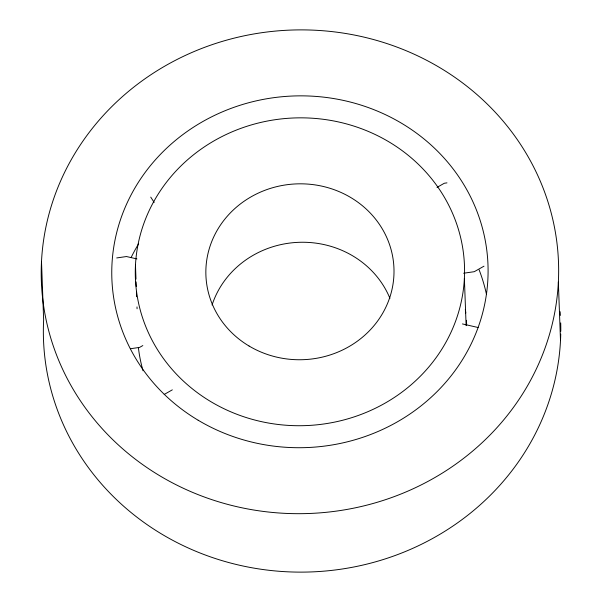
<?xml version="1.0" encoding="UTF-8"?>
<svg xmlns="http://www.w3.org/2000/svg" width="602" height="602" viewBox="0 0 602 602"><rect width="100%" height="100%" fill="white"/><g stroke="black" fill="none" stroke-linecap="round" stroke-linejoin="round"><path stroke-width="0.9" d="M142.825 345.571L139.581 347.407L130.717 348.693M437.014 187.388L444.314 183.249L446.97 182.865M164.218 394.438L172.322 389.848M484 266.174L474.263 271.69L463.63 273.225M116.72 257.942L126.473 256.535L136.91 258.92M462.434 323.929L478.093 327.503M150.741 197.117L154.172 202.445M558.355 282.142A258.747 241.884 -2.1 0 1 160.019 475.911A258.747 241.884 -2.1 0 1 181.413 57.303A258.747 241.884 -2.1 0 1 558.355 282.142L560.5 340.574M464.383 278.372A164.655 153.924 -2.1 0 1 210.896 401.684A164.655 153.924 -2.1 0 1 224.508 135.292A164.655 153.924 -2.1 0 1 464.383 278.372L466.121 325.674M135.473 265.196L135.984 279.102M136.082 281.887L136.255 286.529M136.458 292.09L136.631 296.726M137.008 306.93L137.075 308.788M41.5 261.426L43.645 319.858A258.747 241.884 -2.1 0 0 293.189 572.02A258.747 241.884 -2.1 0 0 560.74 334.08M560.71 322.898A258.747 241.884 -2.1 0 1 560.786 331.288M560.131 311.708A258.747 241.884 -2.1 0 1 560.387 315.433M131.055 257.633A188.178 175.912 -2.1 0 1 138.588 243.878M479.154 269.907A188.178 175.912 -2.1 0 1 486.424 294.145M143.035 370.772A164.655 153.924 -2.1 0 1 138.37 347.422M465.308 309.383A164.655 153.924 -2.1 0 1 465.775 313.01M466.422 320.324A164.655 153.924 -2.1 0 1 466.64 324.914M212.07 305.003A94.093 87.96 -2.1 0 1 298.788 242.32A94.093 87.96 -2.1 0 1 389.938 298.366M198.171 420.241A188.178 175.912 -2.1 0 0 487.876 279.313A188.178 175.912 -2.1 0 0 213.733 115.795A188.178 175.912 -2.1 0 0 198.171 420.241M249.055 346.015A94.093 87.96 -2.1 0 0 393.904 275.55A94.093 87.96 -2.1 0 0 256.828 193.791A94.093 87.96 -2.1 0 0 249.055 346.015"/></g></svg>
